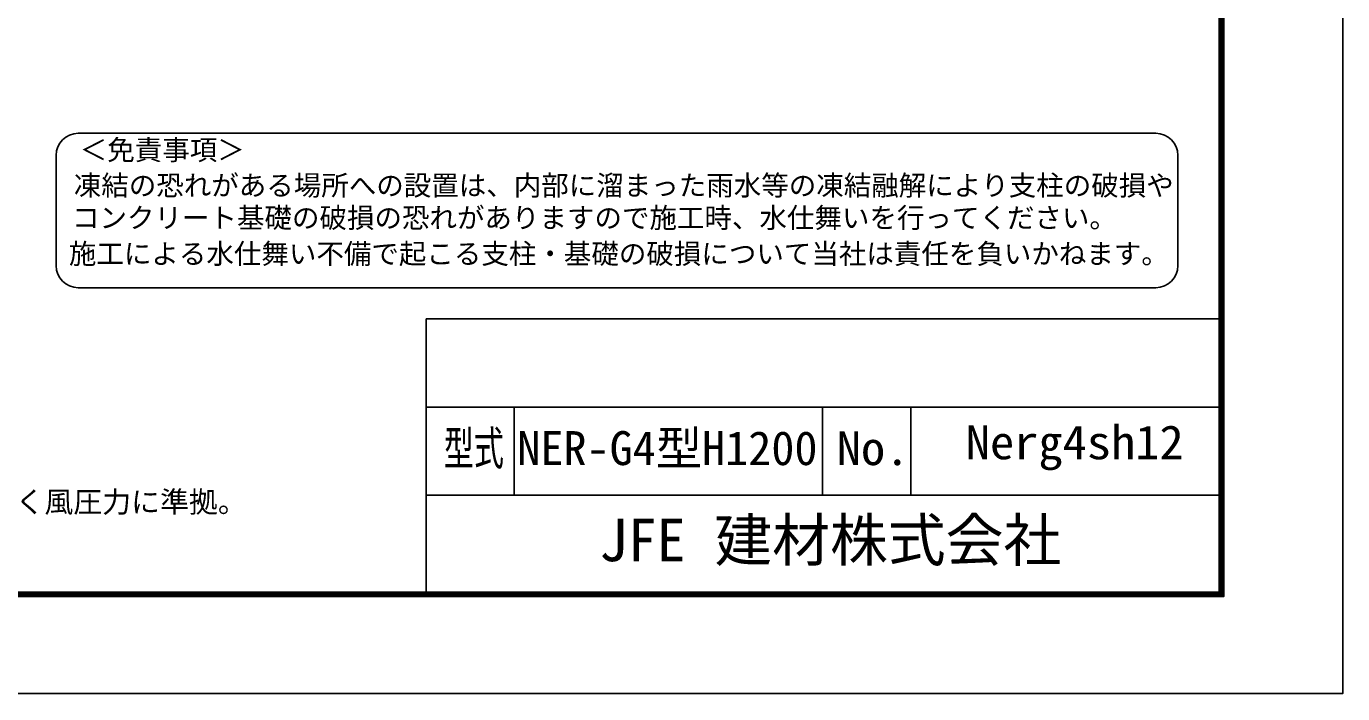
# Model space of a CAD drawing. Units: millimetres, scale not verified. Extents: x -6300 to 6300, y -4455 to 4455.
# Drawn here: x 1819 to 6300, y -4455 to -2185 of the extents above; entities that cross this region are included whole.
import ezdxf
from ezdxf.enums import TextEntityAlignment as Align

# ---------------------------------------------------------------- set-up
doc = ezdxf.new("R2010")
doc.units = ezdxf.units.MM
doc.header["$LTSCALE"] = 20
doc.layers.add('0-3_D-TTL-TXT', color=7, linetype='Continuous', lineweight=25)
doc.layers.add('0-C_D-TTL', color=7, linetype='Continuous', lineweight=25)
doc.styles.add('ＭＳ ゴシック', font='')
doc.styles.get('ＭＳ ゴシック').set_extended_font_data('MS Gothic')

msp = doc.modelspace()

# ---------------------------------------------------------------- linework, layer by layer
at = {"layer": '0-3_D-TTL-TXT', "color": 2}
for p, q in [((5664.1, -2549.05), (1995.78, -2549.05)), ((1920.78, -2624.05), (1920.78, -2999.05)), ((5739.1, -2999.05), (5739.1, -2624.05)), ((1995.78, -3074.05), (5664.1, -3074.05))]:
    msp.add_line(p, q, dxfattribs=at)
for centre, start, end in [((1995.78, -2624.05), 90, 180), ((5664.1, -2624.05), 0, 90), ((1995.78, -2999.05), 180, 270), ((5664.1, -2999.05), 270, 0)]:
    msp.add_arc(centre, 75, start, end, dxfattribs=at)
at = {"layer": '0-C_D-TTL'}
for p, q in [((3180, -3180), (3180, -4110)), ((3180, -3180), (5880, -3180)), ((3180, -3480), (5880, -3480)), ((3480, -3480), (3480, -3780)), ((4530, -3480), (4530, -3780)), ((4830, -3480), (4830, -3780)), ((3180, -3780), (5880, -3780))]:
    msp.add_line(p, q, dxfattribs=at)
at = {"layer": '0-C_D-TTL', "color": 2}
msp.add_lwpolyline([(-6300, 4455), (6300, 4455), (6300, -4455), (-6300, -4455)], close=True, dxfattribs=at)
at = {"layer": '0-C_D-TTL'}
for points in [[(-5895, 4125), (5895, 4125), (5895, -4125), (-5895, -4125)], [(-5891.25, 4121.25), (5891.25, 4121.25), (5891.25, -4121.25), (-5891.25, -4121.25)], [(-5887.5, 4117.5), (5887.5, 4117.5), (5887.5, -4117.5), (-5887.5, -4117.5)], [(-5883.75, 4113.75), (5883.75, 4113.75), (5883.75, -4113.75), (-5883.75, -4113.75)], [(-5880, 4110), (5880, 4110), (5880, -4110), (-5880, -4110)]]:
    msp.add_lwpolyline(points, close=True, dxfattribs=at)

# ---------------------------------------------------------------- texts
at = {"layer": '0-3_D-TTL-TXT', "style": 'ＭＳ ゴシック'}
for s, height, p in [('＜免責事項＞ \u3000\u3000', 68.62, (2001.34, -2660.32)), ('凍結の恐れがある場所への設置は、内部に溜まった雨水等の凍結融解により支柱の破損や', 68.62, (1981.05, -2781.06)), ('コンクリート基礎の破損の恐れがありますので施工時、水仕舞いを行ってください。', 68.62, (1974.88, -2891.2)), ('施工による水仕舞い不備で起こる支柱・基礎の破損について当社は責任を負いかねます。 ', 68.62, (1964.4, -3013.43)), ('NER-G4型H1200', 115.5, (3490.6, -3712.2)), ('（設計条件）風荷重：昭和57年改正 建築基準法・同施行令に基づく風圧力に準拠。', 72.14, (-1119.78, -3860.4)), ('JFE 建材株式会社', 144.3, (3768.57, -4047.76))]:
    msp.add_text(s, height=height, dxfattribs=at).set_placement(p, align=Align.BOTTOM_LEFT)
for s, width, p in [('Nerg4sh12', 1.05, (5017, -3692.2)), ('型式', 0.65, (3240.4, -3712.2)), ('No.', 1.05, (4578, -3712.2))]:
    msp.add_text(s, height=115.4, dxfattribs=dict(at, width=width)).set_placement(p, align=Align.BOTTOM_LEFT)

doc.saveas('drawing.dxf')
